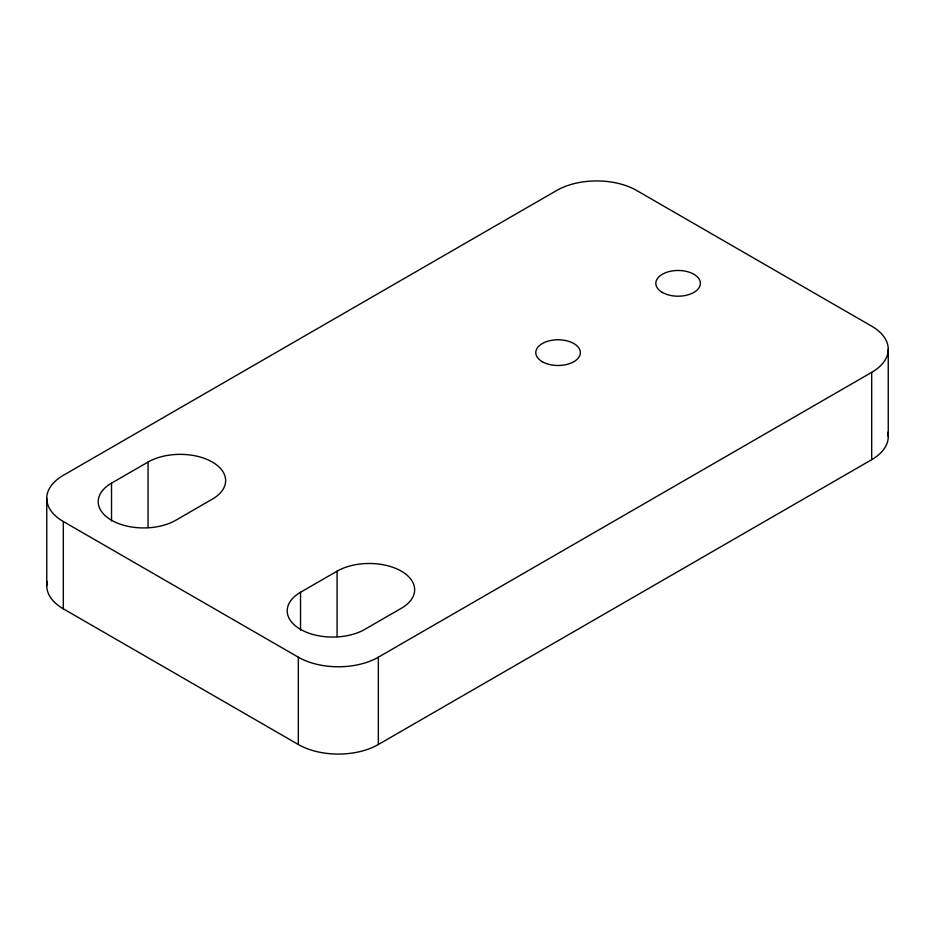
<?xml version="1.0" encoding="UTF-8"?>
<svg xmlns="http://www.w3.org/2000/svg" width="935" height="935" viewBox="0 0 935 935"><rect width="100%" height="100%" fill="white"/><g stroke="black" fill="none" stroke-linecap="round" stroke-linejoin="round"><path stroke-width="1.4" d="M111.522 483.138L148.069 462.042A45.441 26.238 0 0 1 212.327 462.042A45.441 26.238 0 0 1 212.327 499.15L175.792 520.246A45.441 26.238 0 0 1 111.522 520.246A45.441 26.238 0 0 1 111.522 483.138L111.522 520.97M300.532 592.264L337.079 571.168A45.441 26.238 0 0 1 401.349 571.168A45.441 26.238 0 0 1 401.349 608.276L364.802 629.372A45.441 26.238 0 0 1 300.532 629.372A45.441 26.238 0 0 1 300.532 592.264L300.532 630.096M63.323 521.52L298.335 657.2A56.579 32.667 0 0 0 378.348 657.2L871.677 372.375A56.579 32.667 0 0 0 871.677 326.175L636.665 190.495A56.579 32.667 0 0 0 556.652 190.495L63.323 475.319A56.579 32.667 0 0 0 63.323 521.52L63.323 608.825L298.335 744.505A56.579 32.667 0 0 0 378.348 744.505L871.677 459.681A56.579 32.667 0 0 0 887.771 432.321M888.25 349.281L888.25 436.587M871.677 372.375L871.677 459.681M378.348 657.2L378.348 744.505M337.079 571.168L337.079 636.641M298.335 657.2L298.335 744.505M148.069 462.042L148.069 527.515M46.75 498.413L46.75 585.719M63.323 608.825A56.579 32.667 0 0 1 47.229 581.453M662.354 292.433A22.276 12.856 0 0 0 699.614 286.671A22.276 12.856 0 0 0 672.335 270.916A22.276 12.856 0 0 0 662.354 292.433M542.323 361.728A22.276 12.856 0 0 0 579.595 355.966A22.276 12.856 0 0 0 552.316 340.211A22.276 12.856 0 0 0 542.323 361.728"/></g></svg>
